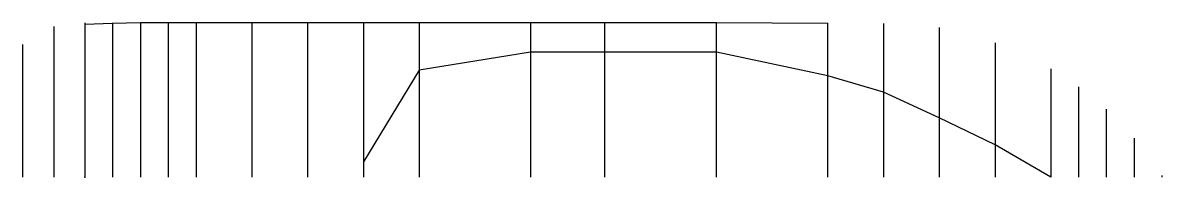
# Model space of a CAD drawing. Header units: inches. Extents: x -3 to 52.2, y 0 to 7.5.
import ezdxf

# ---------------------------------------------------------------- set-up
doc = ezdxf.new("R2010")
doc.units = ezdxf.units.IN
doc.header["$MEASUREMENT"] = 0

msp = doc.modelspace()

# ---------------------------------------------------------------- linework, layer by layer
for points in [[(-1.5, 7.293, 6.1003), (-1.5, 7.1853, 5.7166), (-1.5, 6.8852, 5.2393), (-1.5, 6.4344, 4.9305), (-1.5, 5.9035, 4.7464), (-1.5, 5.246, 4.5836), (-1.5, 4.58, 4.4542), (-1.5, 2.5492, 4.1234), (-1.5, 0.522, 3.7049), (-1.5, 0, 3.7049)], [(0, 7.4759, 6.1003), (0, 7.3913, 5.5008), (0, 7.0647, 5.0107), (0, 6.5251, 4.6877), (0, 5.9128, 4.4752), (0, 5.0728, 4.2878), (0, 3.8638, 4.0765), (0, 2.6558, 3.8586), (0, 0.6275, 3.3747), (0, 0, 3.3747)], [(36, 7.4398, 4.9691), (30.6, 7.4758, 2.3522), (25.2, 7.4759, 1.4619), (21.6, 7.4759, 1.4619), (16.2, 7.4759, 2.1617), (13.5, 7.4759, 2.7129), (10.8, 7.4757, 3.3556), (8.1, 7.4759, 4.0542), (5.4, 7.4759, 4.8581), (4.05, 7.4759, 5.182), (2.7, 7.4702, 5.3683), (1.35, 7.4471, 5.4791), (0, 7.3913, 5.5008)], [(1.35, 7.4759, 6.1003), (1.35, 7.4471, 5.4791), (1.35, 7.2861, 5.0744), (1.35, 6.9743, 4.7543), (1.35, 6.3848, 4.4085), (1.35, 5.6482, 4.1685), (1.35, 3.9399, 3.8636), (1.35, 2.4158, 3.5575), (1.35, 0.6931, 3.0622), (1.35, 0, 3.0622)], [(2.7, 7.4759, 6.1003), (2.7, 7.4702, 5.3683), (2.7, 7.3076, 4.8986), (2.7, 7.0557, 4.5524), (2.7, 6.4344, 4.1638), (2.7, 5.8171, 3.9678), (2.7, 4.0618, 3.6261), (2.7, 2.4335, 3.2603), (2.7, 0.7265, 2.7358), (2.7, 0, 2.7358)], [(4.05, 7.4759, 6.1003), (4.05, 7.4759, 5.182), (4.05, 7.4134, 4.7929), (4.05, 7.105, 4.3193), (4.05, 6.6008, 3.9868), (4.05, 5.8831, 3.696), (4.05, 3.9647, 3.2631), (4.05, 2.4539, 2.9098), (4.05, 0.7469, 2.3852), (4.05, 0, 2.3852)], [(5.4, 7.4759, 6.1003), (5.4, 7.4759, 4.8581), (5.4, 7.4044, 4.4457), (5.4, 7.0171, 3.8939), (5.4, 6.5686, 3.5613), (5.4, 5.8884, 3.2705), (5.4, 4.2271, 2.8769), (5.4, 2.484, 2.4524), (5.4, 0.7521, 1.9597), (5.4, 0, 1.9597)], [(8.1, 7.4759, 6.1003), (8.1, 7.4759, 4.0542), (8.1, 7.3621, 3.4855), (8.1, 6.9684, 2.9899), (8.1, 6.4767, 2.6567), (8.1, 5.8746, 2.3722), (8.1, 4.1286, 1.9053), (8.1, 2.4809, 1.5), (8.1, 0.7506, 0.9996), (8.1, 0, 0.9996)], [(10.8, 7.4759, 6.1003), (10.8, 7.4757, 3.3556), (10.8, 7.4464, 2.9204), (10.8, 7.016, 2.2408), (10.8, 6.4453, 1.8456), (10.8, 5.4138, 1.5), (10.8, 3.9955, 1.125), (10.8, 2.4807, 0.7657), (10.8, 0.7504, 0.301), (10.8, 0, 0.301)], [(13.5, 7.4759, 6.1003), (13.5, 7.4759, 2.7129), (13.5, 7.4406, 2.233), (13.5, 7.1295, 1.6828), (13.5, 6.4476, 1.2279), (13.5, 5.414, 0.8898), (13.5, 3.786, 0.4721), (13.5, 2.057, 0.1719), (13.5, 0.7506, 0.0228), (13.5, 0, 0.0228)], [(16.2, 7.4759, 6.1003), (16.2, 7.4759, 2.1617), (16.2, 7.3794, 1.7077), (16.2, 6.9564, 1.1048), (16.2, 6.2157, 0.6479), (16.2, 5.1744, 0.3645), (16.2, 4.1329, 0.1721), (16.2, 3.0477, 0.0683), (16.2, 0.7507, 0), (16.2, 0, 0)], [(21.6, 7.4759, 6.1003), (21.6, 7.4759, 1.4619), (21.6, 7.4061, 0.9802), (21.6, 7.0987, 0.5265), (21.6, 6.6427, 0.2335), (21.6, 6.0515, 0.1577), (21.6, 4.9035, 0.1236), (21.6, 3.0477, 0.0683), (21.6, 0.7507, 0), (21.6, 0, 0)], [(25.2, 0, 0), (25.2, 0.7506, 0), (25.2, 3.0477, 0.0683), (25.2, 4.9035, 0.1236), (25.2, 6.0515, 0.1577), (25.2, 6.6427, 0.2335), (25.2, 7.0986, 0.5265), (25.2, 7.4061, 0.9802), (25.2, 7.4759, 1.4619), (25.2, 7.4759, 6.1003)], [(30.6, 0, 0), (30.6, 0.7506, 0), (30.6, 3.0477, 0.0683), (30.6, 4.9035, 0.1236), (30.6, 6.0515, 0.1577), (30.6, 6.5415, 0.2685), (30.6, 7.1136, 0.8182), (30.6, 7.3908, 1.4849), (30.6, 7.4758, 2.3522), (30.6, 7.4759, 6.1003)], [(36, 0, 0), (36, 0.7506, 0), (36, 3.0477, 0.0683), (36, 4.9035, 0.1236), (36, 5.4719, 0.1667), (36, 6.0326, 0.5214), (36, 6.5456, 1.0914), (36, 7.1379, 2.303), (36, 7.4037, 3.8378), (36, 7.4759, 6.1003)], [(38.7, 7.4425, 6.1003), (38.7, 7.2071, 4.1563), (38.7, 6.7983, 2.5789), (38.7, 6.1933, 1.4694), (38.7, 5.4984, 0.6789), (38.7, 4.6388, 0.1667), (38.7, 4.1126, 0.0997), (38.7, 3.0477, 0.0683), (38.7, 0.7506, 0), (38.7, 0, 0)], [(41.4, 7.2551, 6.1003), (41.4, 7.0701, 5.1795), (41.4, 6.6739, 3.9286), (41.4, 6.2013, 2.6228), (41.4, 5.4372, 1.4145), (41.4, 4.3455, 0.5304), (41.4, 3.5312, 0.1532), (41.4, 2.8808, 0.0631), (41.4, 0.7506, 0), (41.4, 0, 0)], [(-3, 0, 4.0097), (-3, 0.4268, 4.0097), (-3, 2.4532, 4.428), (-3, 4.4911, 4.7921), (-3, 5.1494, 4.941), (-3, 5.6283, 5.111), (-3, 5.8945, 5.2623), (-3, 6.1218, 5.4535), (-3, 6.3723, 5.8201), (-3, 6.4306, 6.1003)], [(44.1, 6.5058, 6.1003), (44.1, 6.2904, 5.3233), (44.1, 5.9443, 4.2707), (44.1, 5.3957, 2.9055), (44.1, 4.7627, 1.7686), (44.1, 3.8035, 0.8147), (44.1, 2.6594, 0.2155), (44.1, 1.5609, 0.0241), (44.1, 0.7506, 0), (44.1, 0, 0)], [(46.8, 0, 0), (44.1, 1.5609, 0.0241), (41.4, 2.8808, 0.0631), (38.7, 4.1126, 0.0997), (36, 4.9035, 0.1236), (30.6, 6.0515, 0.1577), (25.2, 6.0515, 0.1577), (21.6, 6.0515, 0.1577), (16.2, 5.1744, 0.3645), (13.5, 0.7506, 0.0228)], [(46.8, 5.2415, 6.1003), (46.8, 5.0363, 5.5007), (46.8, 4.7311, 4.6181), (46.8, 4.2122, 3.2003), (46.8, 3.8295, 2.2777), (46.8, 3.1726, 1.2986), (46.8, 2.2721, 0.5803), (46.8, 1.346, 0.1444), (46.8, 0.5576, 0), (46.8, 0, 0)], [(48.15, 4.375, 6.097), (48.15, 4.191, 5.6378), (48.15, 3.8737, 4.8179), (48.15, 3.4123, 3.3549), (48.15, 3.1192, 2.4333), (48.15, 2.5304, 1.341), (48.15, 1.6455, 0.5483), (48.15, 0.7674, 0.0862), (48.15, 0.2273, 0), (48.15, 0, 0)], [(49.5, 0, 0), (49.5, 0.4507, 0.0711), (49.5, 1.2017, 0.6107), (49.5, 1.7945, 1.4154), (49.5, 2.2586, 2.6811), (49.5, 2.4344, 3.6076), (49.5, 2.7018, 4.8179), (49.5, 3.1192, 5.7163), (49.5, 3.2892, 6.097)], [(50.85, 0, 0.0571), (50.85, 0.3757, 0.3159), (50.85, 0.6742, 0.6974), (50.85, 1.0145, 1.4442), (50.85, 1.162, 2.4995), (50.85, 1.2551, 4.1563), (50.85, 1.4993, 5.1771), (50.85, 1.6867, 5.6913), (50.85, 1.8819, 6.1003)], [(52.2, 0, 0.0571), (52.2, 0, 0.3159), (52.2, 0, 0.6974), (52.2, 0, 1.4442), (52.2, 0, 2.4995), (52.2, 0, 4.1563), (52.2, 0, 5.1771), (52.2, 0, 5.6913), (52.2, 0.09, 6.1003)]]:
    msp.add_polyline3d(points)
msp.add_point((0, 0))

doc.saveas('drawing.dxf')
